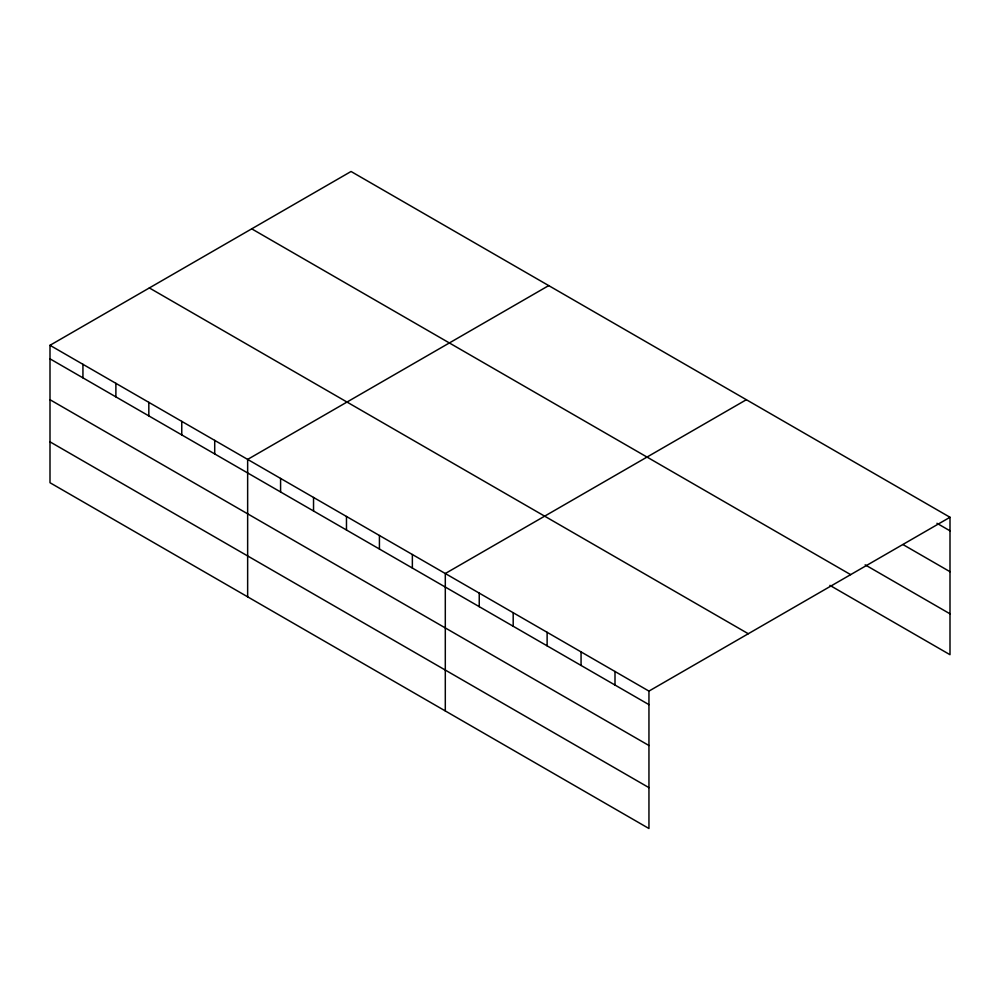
<?xml version="1.0" encoding="UTF-8"?>
<svg xmlns="http://www.w3.org/2000/svg" width="1000" height="1000" viewBox="0 0 1000 1000"><rect width="100%" height="100%" fill="white"/><g stroke="black" fill="none" stroke-linecap="round" stroke-linejoin="round"><path stroke-width="1.5" d="M50 345.3L648.95 691.1L648.95 828.512L50 482.725L50 345.3L351.05 171.488L950 517.275L950 654.7L829.9 585.363M548.713 285.6L247.65 459.412L247.65 596.838M746.363 399.712L445.3 573.525L445.3 710.95M648.95 691.1L950 517.275M936.95 523.288L950 530.825M903 544.575L950 571.7M865.15 564.837L950 613.825M251.713 228.837L850.65 574.637M149.35 287.938L748.288 633.737M50 358.837L648.95 704.638M50 399.712L648.95 745.512M50 441.838L648.95 787.638M615 671.5L615 685.037M581.062 651.9L581.062 665.438M547.125 632.312L547.125 645.85M513.188 612.712L513.188 626.25M479.237 593.112L479.237 606.663M412.362 554.5L412.362 568.038M379.425 535.487L379.425 549.025M346.475 516.462L346.475 530M313.538 497.45L313.538 510.988M280.587 478.425L280.587 491.962M214.713 440.387L214.713 453.925M181.762 421.375L181.762 434.913M148.825 402.35L148.825 415.887M115.887 383.338L115.887 396.875M82.938 364.312L82.938 377.85"/></g></svg>
